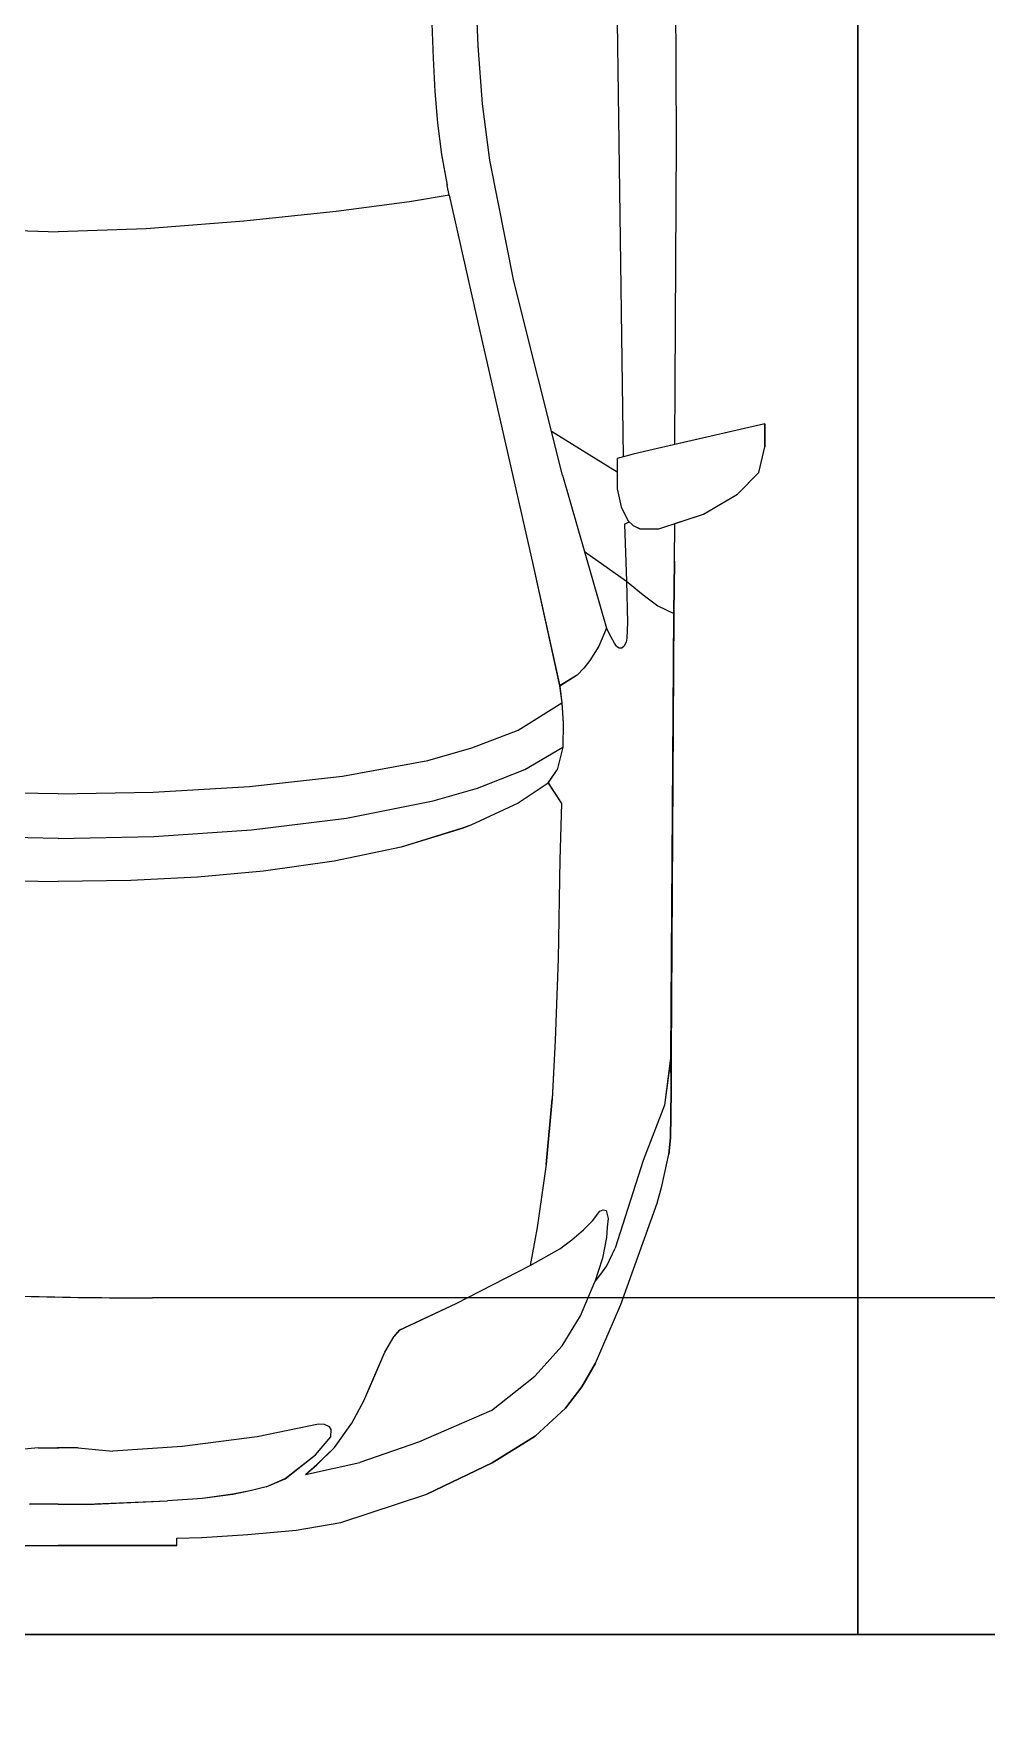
# Model space of a CAD drawing. Header units: millimetres. Extents: x -284281 to 1648660, y -821378 to -151356.
# Drawn here: x -249456 to -248044, y -270740 to -268236 of the extents above; entities that cross this region are included whole.
import ezdxf

# ---------------------------------------------------------------- set-up
doc = ezdxf.new("R2010")
doc.units = ezdxf.units.MM
doc.header["$MEASUREMENT"] = 0
doc.layers.add('Cars', color=7, linetype='Continuous')
doc.layers.add('Extérieur - Environnement', color=7, linetype='Continuous')

# ---------------------------------------------------------------- blocks, each defined once
blk = doc.blocks.new('Car 0025')
at = {"layer": 'Cars', "color": 7, "linetype": 'Continuous', "lineweight": 13}
for p, q in [((812.6, 2545.3), (819.1, 2088.2)), ((904.7, 2089.8), (902.7, 2522.7)), ((904.7, 2089.8), (902.7, 2522.7)), ((539.9, 2317.3), (543.8, 2213)), ((610.6, 2231.6), (606.4, 2324.2)), ((616.7, 2145.4), (610.6, 2231.6)), ((543.8, 2213), (546.3, 2163.8)), ((546.3, 2163.8), (550.1, 2116.7)), ((627.9, 2062.2), (616.7, 2145.4)), ((550.1, 2116.7), (555.9, 2070.5)), ((819.1, 2088.2), (825.5, 1622.1)), ((902.2, 1640.4), (904.7, 2089.8)), ((902.2, 1640.4), (904.7, 2089.8)), ((555.9, 2070.5), (564.3, 2025.1)), ((663.3, 1882.8), (627.9, 2062.2)), ((567.6, 2010.3), (508.7, 2000.2)), ((564.6, 2024.6), (564.2, 2025.3)), ((567.6, 2010.3), (564.6, 2024.6)), ((567.6, 2010.3), (607.8, 1830.3)), ((400, 1986.1), (263, 1971.5)), ((508.7, 2000.2), (400, 1986.1)), ((-142.7, 1960.1), (-12.1, 1955.6)), ((118.5, 1960.1), (-12.1, 1955.6)), ((263, 1971.5), (118.5, 1960.1)), ((735.5, 1595.1), (663.3, 1882.8)), ((607.8, 1830.3), (650, 1645.7)), ((719.1, 1660.3), (816.3, 1599.8)), ((1035.6, 1671.2), (863.5, 1631.5)), ((1035.6, 1671.2), (902.2, 1640.4)), ((1035.6, 1636.9), (1035.6, 1671.2)), ((1035.6, 1671.2), (1035.6, 1636.9)), ((650, 1645.7), (691.1, 1465.4)), ((863.5, 1631.5), (840.4, 1626)), ((1026.7, 1598.8), (1035.6, 1636.9)), ((1026.7, 1598.8), (1035.6, 1636.9)), ((840.4, 1626), (816.3, 1619.8)), ((816.3, 1619.8), (816.3, 1574.6)), ((735.5, 1595.1), (800.9, 1368)), ((994.9, 1566.8), (1026.7, 1598.8)), ((994.9, 1566.8), (1026.7, 1598.8)), ((816.3, 1574.6), (822.3, 1548.1)), ((944.3, 1537.3), (994.9, 1566.8)), ((944.3, 1537.3), (994.9, 1566.8)), ((822.3, 1548.1), (832.1, 1528)), ((832.1, 1528), (840.2, 1520.4)), ((878.3, 1515.3), (944.3, 1537.3)), ((901.8, 1523.1), (944.3, 1537.3)), ((827.2, 1522.3), (834.4, 1525.8)), ((827.2, 1522.3), (830.2, 1437.8)), ((840.2, 1520.4), (850.4, 1515.3)), ((850.4, 1515.3), (878.3, 1515.3)), ((901.5, 1467.7), (901.8, 1523.1)), ((901.5, 1467.7), (901.8, 1523.1)), ((768.1, 1482), (830.2, 1437.8)), ((691.1, 1465.4), (731.3, 1282.4)), ((900.5, 1389.7), (901.5, 1467.7)), ((901.5, 1467.7), (900.5, 1389.7)), ((830.2, 1437.8), (855.1, 1417.7)), ((830.2, 1437.8), (832, 1376.4)), ((855.1, 1417.7), (876.7, 1401.3)), ((876.7, 1401.3), (900.5, 1389.7)), ((896.3, 734.5), (900.5, 1389.7)), ((900.5, 1389.7), (896.3, 734.5)), ((800.9, 1368), (789.5, 1341.5)), ((808.2, 1354), (800.9, 1368)), ((812.6, 1345.8), (808.3, 1354)), ((830.8, 1353.4), (829.7, 1347.6)), ((832, 1376.4), (830.8, 1353.4)), ((789.5, 1341.5), (776.1, 1320)), ((815.7, 1341.4), (812.6, 1345.8)), ((815.7, 1341.4), (819.6, 1338.8)), ((819.6, 1338.8), (823.3, 1338.9)), ((823.3, 1338.9), (826.8, 1342)), ((829.7, 1347.6), (826.8, 1342)), ((766.9, 1308.8), (757.2, 1298.4)), ((776.1, 1320), (766.9, 1308.8)), ((757.2, 1298.4), (731.3, 1282.4)), ((731.3, 1282.4), (734.6, 1257.5)), ((731.3, 1282.4), (731.3, 1282.4)), ((669.8, 1217.1), (734.6, 1257.5)), ((734.6, 1257.5), (736.7, 1227.1)), ((736.7, 1227.1), (735.9, 1191.7)), ((601, 1190.8), (669.8, 1217.1)), ((535.9, 1172.1), (601, 1190.8)), ((679.6, 1158.5), (735.9, 1191.7)), ((735.9, 1191.7), (727.6, 1158)), ((409.6, 1148.7), (535.9, 1172.1)), ((609.4, 1130.9), (679.6, 1158.5)), ((714.3, 1138.6), (727.6, 1158)), ((727.6, 1158), (727.6, 1158)), ((128.5, 1124.9), (271.4, 1133.3)), ((271.4, 1133.3), (409.6, 1148.7)), ((543.7, 1112.1), (609.4, 1130.9)), ((714.3, 1138.6), (669.7, 1108.9)), ((714.3, 1138.6), (714.3, 1138.6)), ((714.3, 1138.6), (733.8, 1108.3)), ((-12.1, 1122.4), (-152.7, 1124.9)), ((-12.1, 1122.4), (128.5, 1124.9)), ((415.3, 1086.6), (543.7, 1112.1)), ((669.7, 1108.9), (599.8, 1076.3)), ((733.8, 1108.3), (731.7, 1024.9)), ((274.6, 1069.2), (415.3, 1086.6)), ((-12.1, 1056.3), (-154, 1059.4)), ((-12.1, 1056.3), (129.8, 1059.4)), ((129.8, 1059.4), (274.6, 1069.2)), ((586.8, 1071.4), (496.2, 1043.6)), ((599.8, 1076.3), (586.8, 1071.4)), ((496.2, 1043.6), (397.2, 1022.7)), ((292.3, 1007.9), (194.3, 999.1)), ((397.2, 1022.7), (292.3, 1007.9)), ((731.7, 1025), (729, 878.1)), ((731.6, 1024.9), (731.6, 1024.9)), ((-119.9, 994.1), (-12.1, 992.4)), ((95.7, 994.1), (-12.1, 992.4)), ((194.3, 999.1), (95.7, 994.1)), ((729, 878.1), (724.7, 756.7)), ((724.7, 756.7), (720.2, 670.1)), ((896.3, 734.5), (886.5, 661.1)), ((896.4, 683.7), (896.3, 734.5)), ((896.3, 734.5), (896.4, 683.7)), ((896.3, 645.6), (896.4, 683.7)), ((896.4, 683.7), (896.3, 645.6)), ((720.2, 670.2), (711.4, 572.8)), ((711.4, 572.8), (720.1, 670.1)), ((886.5, 661.1), (855, 578.8)), ((875.4, 632.1), (875.3, 631.1)), ((895.8, 612.5), (896.3, 645.6)), ((896.3, 645.6), (895.8, 612.5)), ((893, 588.4), (895.8, 612.5)), ((895.8, 612.5), (893, 588.4)), ((855, 578.8), (813.4, 449.2)), ((882.6, 541), (893, 588.4)), ((882.6, 541), (893, 588.4)), ((711.4, 572.8), (697.8, 479.6)), ((875.6, 515.5), (882.6, 541)), ((875.6, 515.5), (882.6, 541)), ((780.1, 489.5), (791, 503.8)), ((791, 503.8), (795.9, 506)), ((795.9, 506), (800.4, 504.7)), ((800.4, 504.7), (803.1, 493)), ((821.8, 365.6), (875.6, 515.5)), ((821.8, 365.6), (875.6, 515.5)), ((697.8, 479.6), (687.5, 423.4)), ((749.4, 461.2), (766.5, 476)), ((766.5, 476), (780.1, 489.5)), ((801.8, 479.9), (800.8, 465)), ((803.1, 493), (801.8, 479.9)), ((731.5, 447.9), (749.4, 461.2)), ((800.8, 465), (794.9, 434.2)), ((687.5, 423.4), (731.5, 447.9)), ((794.9, 434.2), (788.6, 414.4)), ((801, 422.9), (813.4, 449.2)), ((578.1, 367), (687.5, 423.4)), ((788.6, 414.4), (783.3, 399)), ((783.3, 399), (790.6, 408.3)), ((790.6, 408.3), (801, 422.9)), ((762.1, 348.7), (783.3, 399)), ((494.6, 327.9), (578.1, 367)), ((784.5, 278.6), (821.8, 365.6)), ((784.5, 278.6), (821.8, 365.6)), ((485.3, 317.5), (494.6, 327.9)), ((734.9, 304.4), (762.1, 348.7)), ((472.1, 294.8), (485.3, 317.5)), ((694.6, 259), (734.9, 304.4)), ((455.9, 257), (472.1, 294.8)), ((764, 243.2), (784.5, 278.6)), ((784.5, 278.6), (764, 243.2)), ((440.9, 222.6), (455.9, 257)), ((630.2, 208.3), (694.6, 259)), ((739.8, 211.8), (764, 243.2)), ((764, 243.2), (739.8, 211.8)), ((423.1, 189.6), (440.9, 222.6)), ((630.2, 208.3), (522.2, 161.2)), ((694.8, 170.5), (739.8, 211.8)), ((739.8, 211.8), (694.8, 170.5)), ((373.8, 187.9), (282.9, 169.4)), ((382.7, 187.6), (373.8, 187.9)), ((389.9, 184), (382.7, 187.6)), ((392.4, 180.1), (389.9, 184)), ((392.2, 169.3), (392.4, 180.1)), ((397.3, 153.3), (423.1, 189.6)), ((-41.8, 152.8), (-92.9, 148.1)), ((-41.8, 152.8), (-11.3, 152.8)), ((17.6, 152.8), (-12.9, 152.8)), ((17.6, 152.8), (68.7, 148.1)), ((171.9, 155), (68.7, 148.1)), ((282.9, 169.4), (171.9, 155)), ((369.2, 142.5), (392.2, 169.3)), ((371.5, 128), (397.3, 153.3)), ((522.2, 161.2), (435, 131.1)), ((631.1, 130.9), (694.8, 170.5)), ((694.8, 170.5), (631.1, 130.9)), ((324.4, 107.3), (369.2, 142.5)), ((354.7, 113.2), (435, 131.1)), ((354.7, 113.2), (371.5, 128)), ((534.3, 84.1), (631.1, 130.9)), ((631.1, 130.9), (534.3, 84.1)), ((296.3, 95.1), (324.4, 107.3)), ((201.8, 78.1), (149.9, 74.2)), ((246.7, 84), (201.8, 78.1)), ((272.7, 89), (246.7, 84)), ((296.3, 95.1), (272.7, 89)), ((406.8, 42.5), (534.3, 84.1)), ((406.8, 42.5), (534.3, 84.1)), ((-12.1, 69.6), (-54.7, 69.2)), ((-12.1, 69.6), (30.5, 69.2)), ((30.5, 69.2), (149.9, 74.2)), ((49, 69.9), (48.4, 69.9)), ((268.9, 24.3), (340.5, 30.9)), ((268.9, 24.3), (340.5, 30.9)), ((340.5, 30.9), (406.8, 42.5)), ((340.5, 30.9), (406.8, 42.5)), ((-187.9, 8.3), (163.7, 8.3)), ((-187.9, 8.3), (-12.1, 8.3)), ((163.7, 8.3), (-12.1, 8.3)), ((163.7, 19.2), (200.9, 20.2)), ((163.7, 19.2), (200.9, 20.2)), ((163.7, 8.3), (163.7, 19.2)), ((163.7, 8.3), (163.7, 19.2)), ((200.9, 20.2), (268.9, 24.3)), ((200.9, 20.2), (268.9, 24.3))]:
    blk.add_line(p, q, dxfattribs=at)

msp = doc.modelspace()

# ---------------------------------------------------------------- linework, layer by layer
at = {"color": 1}
msp.add_line((-243633.94557, -270110.57129, 2000), (-249279.94553, -270110.57129, 2000), dxfattribs=at)
at = {"color": 9, "linetype": 'Continuous', "lineweight": 5}
msp.add_lwpolyline([(-252812.34567, -273452.05237), (-252812.34567, -273599.0311, 0.4157910988), (-250801.57964, -275599.00212), (-230992.0463, -275433.43196, 0.3455016121), (-229273.14053, -273660.69924), (-229273.14053, -267109.82626, 0.4142135624), (-230773.14053, -265609.82626), (-235734.61761, -265609.82626), (-235734.61761, -270609.82626), (-250734.61761, -270609.82626), (-250734.61761, -265609.82626), (-250812.34567, -265609.82626, 0.3805567013), (-252798.84385, -267377.82411)], format="xyb", close=True, dxfattribs=at)
at = {"color": 255, "linetype": 'Continuous', "lineweight": 5, "flags": 128}
for points in [[(-250734.61761, -265609.82626), (-250734.61761, -270609.82626), (-248234.61761, -270609.82626), (-248234.61761, -265609.82626)], [(-248234.61761, -265609.82626), (-248234.61761, -270609.82626), (-245734.61761, -270609.82626), (-245734.61761, -265609.82626)]]:
    msp.add_lwpolyline(points, close=True, dxfattribs=at)
for points in [[(-248234.61761, -265609.82626), (-248234.61761, -270609.82626)], [(-248234.61761, -270609.82626), (-248234.61761, -265609.82626)], [(-250734.61761, -270609.82626), (-248234.61761, -270609.82626)], [(-248234.61761, -270609.82626), (-245734.61761, -270609.82626)]]:
    msp.add_lwpolyline(points, dxfattribs=at)
at = {"color": 7, "linetype": 'Continuous', "lineweight": 5}
msp.add_lwpolyline([(-250734.61761, -271810.11543), (-250734.61761, -273590.23861), (-230547.34109, -273450.48842), (-230558.18341, -271436.34552), (-230558.18341, -271563.70769), (-235558.18341, -271563.70769), (-235558.18341, -270609.82626), (-238013.76245, -270609.82626), (-238234.61761, -270609.82626), (-240734.61761, -270609.82626), (-243234.61761, -270609.82626), (-245734.61761, -270609.82626), (-248234.61761, -270609.82626), (-250734.61761, -270609.82626)], close=True, dxfattribs=at)
at = {"color": 1}
msp.add_open_spline([(-249279.94553, -252910.57129, 2000), (-249384.93083, -252910.57129, 2000), (-249489.91596, -252912.71295, 2000), (-249699.44838, -252921.25425, 2000), (-249803.99535, -252927.65385, 2000), (-250012.22251, -252944.63588, 2000), (-250115.90243, -252955.21821, 2000), (-250321.98469, -252980.4433, 2000), (-250424.38678, -252995.08592, 2000), (-250627.52862, -253028.26611, 2000), (-250728.26817, -253046.80349, 2000), (-250927.73296, -253087.57009, 2000), (-251026.45806, -253109.79908, 2000), (-251221.58004, -253157.71446, 2000), (-251317.97684, -253183.40062, 2000), (-251508.1701, -253237.9715, 2000), (-251601.96652, -253266.856, 2000), (-251786.73073, -253327.5475, 2000), (-251877.69853, -253359.35427, 2000), (-252056.62161, -253425.60391, 2000), (-252144.57694, -253460.04658, 2000), (-252317.33475, -253531.27778, 2000), (-252402.13732, -253568.06615, 2000), (-252568.4909, -253643.70061, 2000), (-252650.04202, -253682.54655, 2000), (-252809.8327, -253762.01507, 2000), (-252888.07239, -253802.63754, 2000), (-253041.21542, -253885.38928, 2000), (-253116.11889, -253927.51846, 2000), (-253262.59592, -254013.02828, 2000), (-253334.16961, -254056.40886, 2000), (-253474.02064, -254144.18298, 2000), (-253542.2981, -254188.57648, 2000), (-253675.61316, -254278.15639, 2000), (-253740.65089, -254323.34278, 2000), (-253867.56192, -254414.30771, 2000), (-253929.43534, -254460.08625, 2000), (-254050.10836, -254552.05427, 2000), (-254108.90806, -254598.24377, 2000), (-254223.53594, -254690.87184, 2000), (-254279.3642, -254737.31045, 2000), (-254409.34945, -254848.40321, 2000), (-254482.17497, -254913.10545, 2000), (-254622.61748, -255042.38457, 2000), (-254690.23482, -255106.96166, 2000), (-254820.58697, -255235.72393, 2000), (-254883.32204, -255299.90935, 2000), (-255004.23653, -255427.67583, 2000), (-255062.41615, -255491.25711, 2000), (-255174.54049, -255617.65011, 2000), (-255228.48535, -255680.46204, 2000), (-255332.44981, -255805.19177, 2000), (-255382.46949, -255867.10977, 2000), (-255478.8786, -255989.96156, 2000), (-255525.26808, -256050.89552, 2000), (-255614.695, -256171.71794, 2000), (-255657.73248, -256231.60655, 2000), (-255740.71566, -256350.30078, 2000), (-255780.66138, -256409.10652, 2000), (-255857.70291, -256525.61692, 2000), (-255894.79872, -256583.32168, 2000), (-255966.36402, -256697.62762, 2000), (-256000.83349, -256754.2289, 2000), (-256079.87676, -256887.44689, 2000), (-256123.3685, -256963.57379, 2000), (-256206.25198, -257113.80896, 2000), (-256245.64355, -257187.91755, 2000), (-256320.75464, -257334.1956, 2000), (-256356.47398, -257406.3653, 2000), (-256424.6174, -257548.86085, 2000), (-256457.0413, -257619.18687, 2000), (-256518.92473, -257758.09986, 2000), (-256548.38409, -257826.68696, 2000), (-256604.62853, -257962.23186, 2000), (-256631.41345, -258029.18975, 2000), (-256682.56298, -258161.58757, 2000), (-256706.92746, -258227.02756, 2000), (-256753.45835, -258356.50012, 2000), (-256775.62463, -258420.53273, 2000), (-256817.95343, -258547.29862, 2000), (-256838.11585, -258610.03194, 2000), (-256876.60677, -258734.3038, 2000), (-256894.93519, -258795.84236, 2000), (-256936.66962, -258941.41532, 2000), (-256959.29875, -259024.94491, 2000), (-257001.655, -259190.15312, 2000), (-257021.38176, -259271.83172, 2000), (-257058.2116, -259433.57362, 2000), (-257075.3144, -259513.63688, 2000), (-257107.12594, -259672.36686, 2000), (-257121.83447, -259751.03353, 2000), (-257149.04607, -259907.17339, 2000), (-257161.54897, -259984.64652, 2000), (-257184.50303, -260138.58821, 2000), (-257194.95404, -260215.05671, 2000), (-257213.92806, -260367.16565, 2000), (-257222.45095, -260442.80603, 2000), (-257237.66641, -260593.42479, 2000), (-257244.35888, -260668.4031, 2000), (-257255.98813, -260817.85519, 2000), (-257260.92485, -260892.32891, 2000), (-257270.59134, -261068.10549, 2000), (-257274.58574, -261169.2554, 2000), (-257279.48221, -261371.2669, 2000), (-257280.3842, -261472.12819, 2000), (-257279.11364, -261673.92593, 2000), (-257276.94112, -261774.86207, 2000), (-257269.47823, -261977.17485, 2000), (-257264.188, -262078.55119, 2000), (-257250.3829, -262282.12064, 2000), (-257241.86829, -262384.31345, 2000), (-257221.43811, -262589.91222, 2000), (-257209.52296, -262693.31787, 2000), (-257182.03579, -262901.76801, 2000), (-257166.46438, -263006.81219, 2000), (-257134.39387, -263200.41343, 2000), (-257118.53477, -263288.63458, 2000), (-257083.83362, -263466.79264, 2000), (-257064.99197, -263556.72947, 2000), (-257024.00671, -263738.62813, 2000), (-257001.86361, -263830.58991, 2000), (-256953.87915, -264016.87475, 2000), (-256928.03842, -264111.19782, 2000), (-256876.72507, -264286.96073, 2000), (-256851.87945, -264367.99251, 2000), (-256798.90341, -264532.19344, 2000), (-256770.77337, -264615.36268, 2000), (-256710.81189, -264784.07784, 2000), (-256678.9809, -264869.62394, 2000), (-256611.12097, -265043.33982, 2000), (-256575.09257, -265131.50989, 2000), (-256498.24661, -265310.72206, 2000), (-256457.42965, -265401.76459, 2000), (-256378.35129, -265569.85507, 2000), (-256341.00987, -265646.38138, 2000), (-256262.22971, -265801.6199, 2000), (-256220.79122, -265880.33241, 2000), (-256133.30725, -266040.0425, 2000), (-256087.26202, -266121.0405, 2000), (-255989.98285, -266285.39085, 2000), (-255938.74912, -266368.74377, 2000), (-255830.43261, -266537.82884, 2000), (-255773.34996, -266623.56171, 2000), (-255662.64091, -266782.90444, 2000), (-255610.01972, -266856.15688, 2000), (-255499.71877, -267004.21822, 2000), (-255442.03894, -267079.02755, 2000), (-255321.10462, -267230.07968, 2000), (-255257.84996, -267306.32298, 2000), (-255125.21377, -267460.05149, 2000), (-255055.83192, -267537.53727, 2000), (-254910.36044, -267693.47451, 2000), (-254834.2703, -267771.92657, 2000), (-254687.83869, -267916.5272, 2000), (-254618.5948, -267982.5868, 2000), (-254474.64902, -268114.82848, 2000), (-254399.94676, -268181.01079, 2000), (-254244.74702, -268313.1452, 2000), (-254164.24906, -268379.09751, 2000), (-253997.14541, -268510.34627, 2000), (-253910.53913, -268575.64286, 2000), (-253730.94744, -268705.0768, 2000), (-253637.96133, -268769.21417, 2000), (-253445.39913, -268895.74653, 2000), (-253345.82226, -268958.14137, 2000), (-253157.46435, -269070.116, 2000), (-253069.72967, -269120.06911, 2000), (-252889.61733, -269217.90404, 2000), (-252797.23938, -269265.78566, 2000), (-252607.88239, -269359.0344, 2000), (-252510.90308, -269404.40123, 2000), (-252312.45414, -269492.15623, 2000), (-252210.98428, -269534.54404, 2000), (-252003.74171, -269615.86581, 2000), (-251897.96884, -269654.79933, 2000), (-251682.39024, -269728.73855, 2000), (-251572.58446, -269763.74374, 2000), (-251349.2956, -269829.36772, 2000), (-251235.81261, -269859.98598, 2000), (-251005.61015, -269916.4086, 2000), (-250888.89089, -269942.21243, 2000), (-250652.73743, -269988.62598, 2000), (-250533.30359, -270009.23519, 2000), (-250292.3145, -270044.94226, 2000), (-250170.75975, -270060.03968, 2000), (-249926.18132, -270084.48286, 2000), (-249803.15825, -270093.8283, 2000), (-249556.33797, -270106.6153, 2000), (-249432.54143, -270110.05669, 2000), (-249299.12634, -270110.55344, 2000), (-249289.53594, -270110.57129, 2000), (-249279.94553, -270110.57129, 2000)], degree=3, knots=[3.1415926536, 3.1415926536, 3.1415926536, 3.1415926536, 3.1601194701, 3.1601194701, 3.1786462866, 3.1786462866, 3.1971731031, 3.1971731031, 3.2156999196, 3.2156999196, 3.2342267361, 3.2342267361, 3.2527535526, 3.2527535526, 3.2712803691, 3.2712803691, 3.2898071856, 3.2898071856, 3.3083340021, 3.3083340021, 3.3268608185, 3.3268608185, 3.345387635, 3.345387635, 3.3639144515, 3.3639144515, 3.382441268, 3.382441268, 3.4009680845, 3.4009680845, 3.419494901, 3.419494901, 3.4380217175, 3.4380217175, 3.456548534, 3.456548534, 3.4750753505, 3.4750753505, 3.493602167, 3.493602167, 3.5121289835, 3.5121289835, 3.5378724512, 3.5378724512, 3.563615919, 3.563615919, 3.5893593867, 3.5893593867, 3.6151028544, 3.6151028544, 3.6408463222, 3.6408463222, 3.6665897899, 3.6665897899, 3.6923332576, 3.6923332576, 3.7180767254, 3.7180767254, 3.7438201931, 3.7438201931, 3.7695636608, 3.7695636608, 3.7953071285, 3.7953071285, 3.8307451246, 3.8307451246, 3.8661831207, 3.8661831207, 3.9016211167, 3.9016211167, 3.9370591128, 3.9370591128, 3.9724971088, 3.9724971088, 4.0079351049, 4.0079351049, 4.0433731009, 4.0433731009, 4.078811097, 4.078811097, 4.1142490931, 4.1142490931, 4.1496870891, 4.1496870891, 4.1988317914, 4.1988317914, 4.2479764936, 4.2479764936, 4.2971211958, 4.2971211958, 4.3462658981, 4.3462658981, 4.3954106003, 4.3954106003, 4.4445553026, 4.4445553026, 4.4937000048, 4.4937000048, 4.5428447071, 4.5428447071, 4.5919894093, 4.5919894093, 4.6591145564, 4.6591145564, 4.7262397034, 4.7262397034, 4.7933648505, 4.7933648505, 4.8604899976, 4.8604899976, 4.9276151447, 4.9276151447, 4.9947402917, 4.9947402917, 5.0618654388, 5.0618654388, 5.1172289282, 5.1172289282, 5.1725924175, 5.1725924175, 5.2279559068, 5.2279559068, 5.2833193962, 5.2833193962, 5.3296516924, 5.3296516924, 5.3759839886, 5.3759839886, 5.4223162848, 5.4223162848, 5.468648581, 5.468648581, 5.5149808772, 5.5149808772, 5.5527539817, 5.5527539817, 5.5905270861, 5.5905270861, 5.6283001906, 5.6283001906, 5.6660732951, 5.6660732951, 5.7038463996, 5.7038463996, 5.7353327826, 5.7353327826, 5.7668191656, 5.7668191656, 5.7983055487, 5.7983055487, 5.8297919317, 5.8297919317, 5.8612783147, 5.8612783147, 5.8876104251, 5.8876104251, 5.9139425355, 5.9139425355, 5.9402746459, 5.9402746459, 5.9666067563, 5.9666067563, 5.9929388667, 5.9929388667, 6.0192709771, 6.0192709771, 6.0411228026, 6.0411228026, 6.062974628, 6.062974628, 6.0848264535, 6.0848264535, 6.106678279, 6.106678279, 6.1285301045, 6.1285301045, 6.1503819299, 6.1503819299, 6.1722337554, 6.1722337554, 6.1940855809, 6.1940855809, 6.2159374064, 6.2159374064, 6.2377892319, 6.2377892319, 6.2596410573, 6.2596410573, 6.2814928828, 6.2814928828, 6.2831853072, 6.2831853072, 6.2831853072, 6.2831853072], dxfattribs=at)
at = {"layer": 'Extérieur - Environnement', "color": 7, "linetype": 'Continuous', "lineweight": 13}
for p, q in [((-248595.07424, -267940.51339), (-248588.63546, -268397.6668)), ((-248503.0134, -268396.05685), (-248504.98164, -267963.17852)), ((-248503.0134, -268396.05685), (-248504.98164, -267963.17852)), ((-248797.07298, -268254.24976), (-248801.26743, -268161.6257)), ((-248867.78327, -268168.583), (-248863.94656, -268272.86854)), ((-248790.97374, -268340.40174), (-248797.07298, -268254.24976)), ((-248863.94695, -268272.86094), (-248861.41279, -268322.03734)), ((-248861.41363, -268322.02117), (-248857.61523, -268369.17214)), ((-248779.8277, -268423.65349), (-248790.97374, -268340.40174)), ((-248857.61705, -268369.14957), (-248851.7941, -268415.39238)), ((-248851.7941, -268415.39238), (-248843.36343, -268460.76007)), ((-248588.63582, -268397.6668), (-248582.18831, -268863.71449)), ((-248505.49163, -268845.44121), (-248503.0134, -268396.05685)), ((-248505.49163, -268845.44121), (-248503.0134, -268396.05685)), ((-248744.4114, -268603.0402), (-248779.8277, -268423.65349)), ((-248843.142, -268461.24977), (-248843.44941, -268460.56992)), ((-248840.0635, -268475.56552), (-248843.142, -268461.24977)), ((-248899.03386, -268485.62843), (-249007.65043, -268499.78584)), ((-248840.0635, -268475.56552), (-248899.03386, -268485.62843)), ((-248840.0635, -268475.56552), (-248799.90555, -268655.52589)), ((-249144.73494, -268514.38407), (-249289.17957, -268525.77115)), ((-249007.65043, -268499.78584), (-249144.73494, -268514.38407)), ((-249550.41486, -268525.77115), (-249419.79722, -268530.29402)), ((-249289.17957, -268525.77115), (-249419.79722, -268530.29402)), ((-248672.21151, -268890.78341), (-248744.4114, -268603.0402)), ((-248799.90555, -268655.52589), (-248757.7256, -268840.11737)), ((-248372.11947, -268814.64059), (-248544.15451, -268854.36992)), ((-248372.11947, -268814.64059), (-248505.49163, -268845.44121)), ((-248372.11947, -268848.92946), (-248372.11947, -268814.64059)), ((-248372.11947, -268814.64059), (-248372.11947, -268848.92946)), ((-248757.7256, -268840.11737), (-248716.5754, -269020.4073)), ((-248688.58575, -268825.52601), (-248591.40392, -268886.01052)), ((-248567.28357, -268859.87405), (-248591.40392, -268866.08904)), ((-248591.40392, -268866.08904), (-248591.40392, -268911.23643)), ((-248544.15451, -268854.36992), (-248567.28357, -268859.87405)), ((-248380.97964, -268887.06107), (-248372.11947, -268848.92946)), ((-248380.97964, -268887.06107), (-248372.11947, -268848.92946)), ((-248672.21151, -268890.78341), (-248606.79729, -269117.89028)), ((-248412.83808, -268919.02077), (-248380.97964, -268887.06107)), ((-248412.83808, -268919.02077), (-248380.97964, -268887.06107)), ((-248591.40392, -268911.23643), (-248585.39237, -268937.76338)), ((-248463.37814, -268948.51176), (-248412.83808, -268919.02077)), ((-248463.37814, -268948.51176), (-248412.83808, -268919.02077)), ((-248585.39237, -268937.76338), (-248575.58446, -268957.86991)), ((-248580.46154, -268963.54689), (-248573.25686, -268960.04146)), ((-248580.46154, -268963.54689), (-248577.493, -269048.08492)), ((-248575.58446, -268957.86991), (-248567.50947, -268965.4035)), ((-248567.50947, -268965.4035), (-248557.33746, -268970.51114)), ((-248529.3533, -268970.57721), (-248463.37814, -268948.51176)), ((-248506.14912, -269018.1393), (-248505.89131, -268962.73033)), ((-248506.14912, -269018.1393), (-248505.89131, -268962.73033)), ((-248505.89131, -268962.73033), (-248463.37814, -268948.51176)), ((-248557.33746, -268970.51114), (-248529.3533, -268970.57721)), ((-248639.64081, -269003.86325), (-248577.493, -269048.08492)), ((-248507.20087, -269096.18977), (-248506.14912, -269018.1393)), ((-248506.14912, -269018.1393), (-248507.20087, -269096.18977)), ((-248716.5754, -269020.4073), (-248676.41064, -269203.41728)), ((-248577.493, -269048.08492), (-248552.6318, -269068.10797)), ((-248577.493, -269048.08492), (-248575.65886, -269109.45981)), ((-248552.6318, -269068.10797), (-248531.03585, -269084.58397)), ((-248531.03585, -269084.58397), (-248507.20087, -269096.18977)), ((-248606.79729, -269117.89028), (-248618.24276, -269144.33281)), ((-248599.44898, -269131.8074), (-248606.79729, -269117.89028)), ((-248575.65886, -269109.45981), (-248576.93784, -269132.47647)), ((-248511.3519, -269751.34623), (-248507.20087, -269096.18977)), ((-248507.20087, -269096.18977), (-248511.3519, -269751.34623)), ((-248618.24276, -269144.33281), (-248631.5864, -269165.84107)), ((-248595.09578, -269140.09445), (-248599.44346, -269131.8074)), ((-248592.00431, -269144.45425), (-248595.09578, -269140.09445)), ((-248592.00431, -269144.45425), (-248588.10797, -269147.00118)), ((-248584.35912, -269146.96708), (-248580.89826, -269143.89453)), ((-248577.97559, -269138.23058), (-248580.89826, -269143.89453)), ((-248576.93784, -269132.47647), (-248577.97559, -269138.23058)), ((-248631.5864, -269165.84107), (-248640.7829, -269177.03804)), ((-248588.10797, -269147.00118), (-248584.35912, -269146.96708)), ((-248650.50259, -269187.47592), (-248676.41064, -269203.41728)), ((-248640.7829, -269177.03804), (-248650.50259, -269187.47592)), ((-248676.42377, -269203.41728), (-248676.41064, -269203.41728)), ((-248676.41064, -269203.41728), (-248673.12062, -269228.34161)), ((-248737.93394, -269268.77649), (-248673.12062, -269228.34161)), ((-248673.12062, -269228.34161), (-248670.97747, -269258.76943)), ((-248806.68973, -269295.0318), (-248737.93063, -269268.77522)), ((-248670.97747, -269258.76943), (-248671.75682, -269294.13152)), ((-248728.13521, -269327.35088), (-248671.75682, -269294.13152)), ((-248671.75682, -269294.13152), (-248680.08478, -269327.84893)), ((-248998.11785, -269337.16562), (-248871.82029, -269313.74186)), ((-248871.82572, -269313.74287), (-248806.68344, -269295.03)), ((-249136.26152, -269352.52696), (-248998.11785, -269337.16562)), ((-248798.33854, -269354.97416), (-248728.13521, -269327.35088)), ((-248693.40072, -269347.20636), (-248680.08478, -269327.84893)), ((-248680.08478, -269327.84893), (-248680.11104, -269327.86385)), ((-249419.76813, -269363.48903), (-249560.4051, -269360.92881)), ((-249419.82631, -269363.48903), (-249279.18934, -269360.92881)), ((-249279.19147, -269360.92894), (-249136.25907, -269352.52669)), ((-248863.98525, -269373.73936), (-248798.33854, -269354.97416)), ((-248693.40652, -269347.24596), (-248738.00957, -269376.96378)), ((-248693.40652, -269347.24596), (-248693.40072, -269347.20636)), ((-248693.40072, -269347.20636), (-248673.86976, -269377.59549)), ((-248992.42756, -269399.28843), (-248863.98525, -269373.73936)), ((-248738.00957, -269376.96378), (-248807.8884, -269409.53884)), ((-248673.86976, -269377.59549), (-248676.04877, -269460.94717)), ((-249277.89341, -269426.44553), (-249133.10897, -269416.62781)), ((-249133.10897, -269416.62781), (-248992.42756, -269399.28843)), ((-248820.94879, -269414.40157), (-248911.4897, -269442.21545)), ((-248807.8884, -269409.53884), (-248820.94879, -269414.40092)), ((-249419.79722, -269429.55341), (-249561.70103, -269426.44553)), ((-249419.79722, -269429.55341), (-249277.89341, -269426.44553)), ((-248911.4897, -269442.21545), (-249010.53715, -269463.14415)), ((-249010.53715, -269463.14415), (-249115.44422, -269477.96859)), ((-248676.04763, -269460.88399), (-248678.69306, -269607.70948)), ((-248676.05003, -269460.93008), (-248676.05049, -269460.94717)), ((-249527.61623, -269491.74058), (-249419.79072, -269493.48469)), ((-249311.9782, -269491.74058), (-249419.80372, -269493.48469)), ((-249213.40577, -269486.76401), (-249311.9782, -269491.74058)), ((-249115.44422, -269477.96859), (-249213.40577, -269486.76401)), ((-248678.69306, -269607.70948), (-248682.98512, -269729.1679)), ((-248682.98512, -269729.1679), (-248687.52215, -269815.70708)), ((-248511.3519, -269751.34623), (-248521.19498, -269824.71161)), ((-248511.26879, -269802.16976), (-248511.3519, -269751.34623)), ((-248511.3519, -269751.34623), (-248511.26879, -269802.16976)), ((-248687.52024, -269815.68583), (-248696.30095, -269913.00038)), ((-248696.30095, -269913.00038), (-248687.54996, -269815.70708)), ((-248511.37961, -269840.24082), (-248511.26879, -269802.16976)), ((-248511.26879, -269802.16976), (-248511.37961, -269840.24082)), ((-248521.19498, -269824.71161), (-248552.72064, -269907.07637)), ((-248511.90642, -269873.35129), (-248511.37961, -269840.24082)), ((-248511.37961, -269840.24082), (-248511.90642, -269873.35129)), ((-248532.30973, -269853.7503), (-248532.36124, -269854.76227)), ((-248514.70691, -269897.49542), (-248511.90642, -269873.35129)), ((-248511.90642, -269873.35129), (-248514.70691, -269897.49542)), ((-248696.30095, -269913.00038), (-248709.92313, -270006.24511)), ((-248552.72064, -269907.07637), (-248594.32155, -270036.67469)), ((-248525.10451, -269944.8511), (-248514.70691, -269897.49542)), ((-248525.10451, -269944.8511), (-248514.70691, -269897.49542)), ((-248532.11949, -269970.35605), (-248525.10451, -269944.8511)), ((-248532.11949, -269970.35605), (-248525.10451, -269944.8511)), ((-248585.93766, -270120.29169), (-248532.11949, -269970.35605)), ((-248585.93766, -270120.29169), (-248532.11949, -269970.35605)), ((-248627.60612, -269996.31316), (-248616.66736, -269982.02279)), ((-248616.66736, -269982.02279), (-248611.77962, -269979.86576)), ((-248611.77962, -269979.86576), (-248607.32613, -269981.1309)), ((-248607.32613, -269981.1309), (-248604.59276, -269992.83391)), ((-248604.59276, -269992.83391), (-248605.9066, -270005.92864)), ((-248709.91897, -270006.22231), (-248720.19947, -270062.48284)), ((-248658.30171, -270024.65345), (-248641.2282, -270009.85084)), ((-248641.2282, -270009.85084), (-248627.60612, -269996.31316)), ((-248605.9066, -270005.92864), (-248606.85292, -270020.85794)), ((-248720.19947, -270062.48284), (-248676.24366, -270037.93817)), ((-248676.24366, -270037.93817), (-248658.30171, -270024.65345)), ((-248606.85292, -270020.85794), (-248612.7594, -270051.66531)), ((-248606.65813, -270062.98887), (-248594.32155, -270036.67469)), ((-248829.61379, -270118.86318), (-248720.19947, -270062.48284)), ((-248612.7594, -270051.66531), (-248619.10554, -270071.46569)), ((-248617.10155, -270077.53862), (-248606.65813, -270062.98887)), ((-248645.61125, -270137.13741), (-248624.42746, -270086.83773)), ((-248619.10554, -270071.46569), (-248624.42746, -270086.83773)), ((-248624.42746, -270086.83773), (-248617.10155, -270077.53862)), ((-248913.05074, -270157.96908), (-248829.61379, -270118.86318)), ((-248623.17632, -270207.26501), (-248585.93766, -270120.29169)), ((-248623.17632, -270207.26501), (-248585.93766, -270120.29169)), ((-248672.82597, -270181.48732), (-248645.61125, -270137.13741)), ((-248935.62053, -270191.08459), (-248922.43968, -270168.3882)), ((-248922.43968, -270168.3882), (-248913.05074, -270157.96908)), ((-248951.76029, -270228.81375), (-248935.60676, -270191.06089)), ((-248713.14407, -270226.84518), (-248672.82597, -270181.48732)), ((-248643.72098, -270242.63687), (-248623.17632, -270207.26501)), ((-248623.17632, -270207.26501), (-248643.72098, -270242.63687)), ((-248966.8278, -270263.21353), (-248951.76029, -270228.81375)), ((-248777.47013, -270277.57411), (-248713.14407, -270226.84518)), ((-248667.89888, -270274.05726), (-248643.72098, -270242.63687)), ((-248643.72098, -270242.63687), (-248667.89888, -270274.05726)), ((-248984.61024, -270296.21529), (-248966.8278, -270263.21353)), ((-248777.47013, -270277.57411), (-248885.50393, -270324.61656)), ((-248712.92759, -270315.3658), (-248667.89888, -270274.05726)), ((-248667.89888, -270274.05726), (-248712.92759, -270315.3658)), ((-249124.79096, -270316.41152), (-249235.81613, -270330.86867)), ((-249033.9241, -270297.95822), (-249124.79096, -270316.41152)), ((-249038.52859, -270343.39726), (-249015.4693, -270316.57466)), ((-249025.01147, -270298.21001), (-249033.9241, -270297.95822)), ((-249017.76536, -270301.85496), (-249025.01147, -270298.21001)), ((-249015.32118, -270305.74818), (-249017.76536, -270301.85496)), ((-249015.4693, -270316.57466), (-249015.32118, -270305.74818)), ((-249010.35574, -270332.55195), (-248984.61024, -270296.21529)), ((-248776.64436, -270354.9622), (-248712.92759, -270315.3658)), ((-248712.92759, -270315.3658), (-248776.64436, -270354.9622)), ((-249449.51905, -270333.07959), (-249500.64113, -270337.75301)), ((-249449.51905, -270333.07959), (-249418.98217, -270333.07959)), ((-249390.07538, -270333.07959), (-249420.61226, -270333.07959)), ((-249390.07538, -270333.07959), (-249338.95331, -270337.75301)), ((-249235.81613, -270330.86867), (-249338.95331, -270337.75301)), ((-249083.28923, -270378.58668), (-249038.52859, -270343.39726)), ((-249036.22511, -270357.82663), (-249010.35574, -270332.55195)), ((-248885.50393, -270324.61656), (-248972.735, -270354.75258)), ((-249052.98188, -270372.64639), (-248972.735, -270354.75258)), ((-249052.98188, -270372.64639), (-249036.22511, -270357.82663)), ((-248873.43951, -270401.74717), (-248776.64436, -270354.9622)), ((-248776.64436, -270354.9622), (-248873.43951, -270401.74717)), ((-249111.44861, -270390.73955), (-249135.01658, -270396.81951)), ((-249111.44861, -270390.73955), (-249083.28923, -270378.58668)), ((-249419.7856, -270416.28535), (-249462.39829, -270416.62558)), ((-249419.80883, -270416.28535), (-249377.19614, -270416.62558)), ((-249377.19614, -270416.62558), (-249257.80735, -270411.68635)), ((-249358.66304, -270415.99228), (-249359.30442, -270415.99228)), ((-249205.91467, -270407.76128), (-249257.80735, -270411.68635)), ((-249160.99677, -270401.80194), (-249205.91467, -270407.76128)), ((-249135.0121, -270396.81865), (-249161.00935, -270401.80435)), ((-249000.92855, -270443.38497), (-248873.43951, -270401.74717)), ((-249000.92855, -270443.38497), (-248873.43951, -270401.74717)), ((-249067.16845, -270454.9632), (-249000.92855, -270443.38497)), ((-249067.16845, -270454.9632), (-249000.92855, -270443.38497)), ((-249244.03559, -270466.69894), (-249206.77414, -270465.60854)), ((-249244.03559, -270466.69894), (-249206.77414, -270465.60854)), ((-249244.03559, -270477.52828), (-249244.03559, -270466.69894)), ((-249244.03559, -270477.52828), (-249244.03559, -270466.69894)), ((-249206.77414, -270465.60854), (-249138.78748, -270461.51499)), ((-249206.77414, -270465.60854), (-249138.78748, -270461.51499)), ((-249138.78748, -270461.51499), (-249067.16845, -270454.9632)), ((-249138.78748, -270461.51499), (-249067.16845, -270454.9632)), ((-249595.55884, -270477.52828), (-249244.03559, -270477.52828)), ((-249595.55884, -270477.52828), (-249419.79722, -270477.52828)), ((-249244.03559, -270477.52828), (-249419.79722, -270477.52828))]:
    msp.add_line(p, q, dxfattribs=at)

# ---------------------------------------------------------------- block references
at = {"layer": 'Cars', "color": 7, "linetype": 'Continuous', "lineweight": 5, "zscale": 1000}
msp.add_blockref('Car 0025', (-249407.69887, -270485.8493), dxfattribs=at)

doc.saveas('drawing.dxf')
